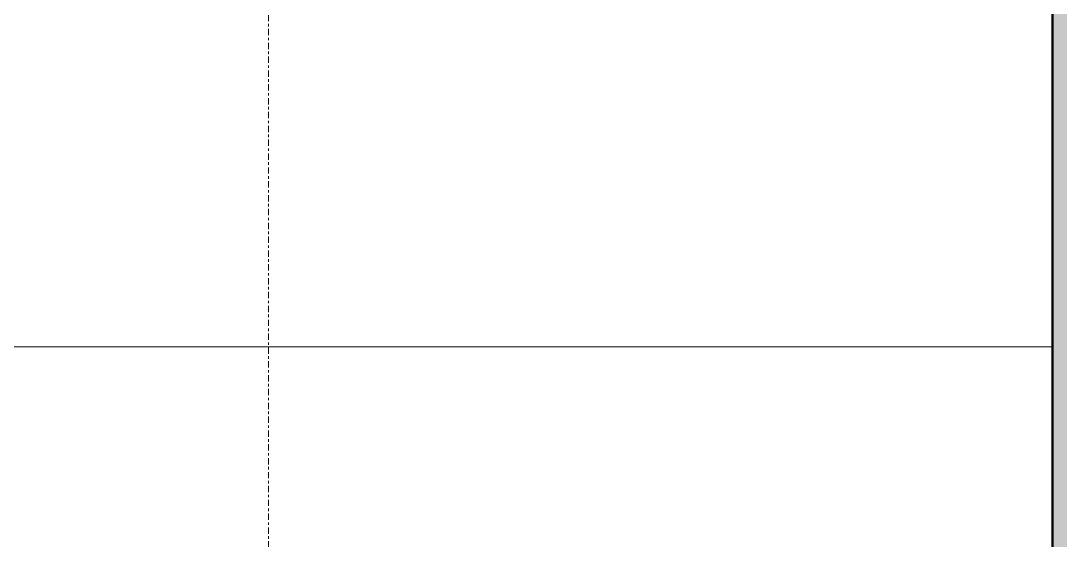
# Model space of a CAD drawing. Header units: inches. Extents: x -1205 to 1409, y -1117 to 895.
# Drawn here: x 115.05 to 156.34, y -854.93 to -834.3 of the extents above; entities that cross this region are included whole.
import ezdxf

# ---------------------------------------------------------------- set-up
doc = ezdxf.new("R2010")
doc.units = ezdxf.units.IN
doc.header["$MEASUREMENT"] = 0
doc.linetypes.add('Grid Line 1_4_', pattern=[0.4375, 0.25, -0.0625, 0.0625, -0.0625])
for name, color, linetype, lineweight in [('A-GENM', 13, 'Continuous', 9), ('A-WALL-PATT', 111, 'Continuous', 13), ('I-WALL', 2, 'Continuous', 13), ('S-GRID', 1, 'Continuous', 9)]:
    doc.layers.add(name, color=color, linetype=linetype, lineweight=lineweight)

# ---------------------------------------------------------------- blocks, each defined once
blk = doc.blocks.new('Generic Model Adjustable Table - Default-V72-8TH FLOOR TELECOM PLAN')
at = {"layer": 'A-GENM', "color": 53}
blk.add_line((39, -15), (-39, -15), dxfattribs=at)
blk = doc.blocks.new('18433_1 - AEO NY - CENTRAL_rvt-1-8TH FLOOR TELECOM PLAN')
at = {"layer": 'A-WALL-PATT'}
blk.add_hatch(color=253, dxfattribs=at).paths.add_polyline_path([(161.398, -911.307), (161.398, -758.994), (156.023, -758.994), (156.023, -911.307)], flags=0)
at = {"layer": 'I-WALL', "color": 213, "lineweight": 50}
blk.add_line((156.023, -758.994), (156.023, -911.307), dxfattribs=at)
at = {"layer": 'S-GRID', "linetype": 'Grid Line 1_4_'}
blk.add_line((124.898, -529.369), (124.898, -1087.291), dxfattribs=at)
at = {"color": 53, "lineweight": 9}
blk.add_blockref('Generic Model Adjustable Table - Default-V72-8TH FLOOR TELECOM PLAN', (117.023, -832.244), dxfattribs=at)

msp = doc.modelspace()

# ---------------------------------------------------------------- block references
at = {"lineweight": 5}
msp.add_blockref('18433_1 - AEO NY - CENTRAL_rvt-1-8TH FLOOR TELECOM PLAN', (0, 0), dxfattribs=at)

doc.saveas('drawing.dxf')
